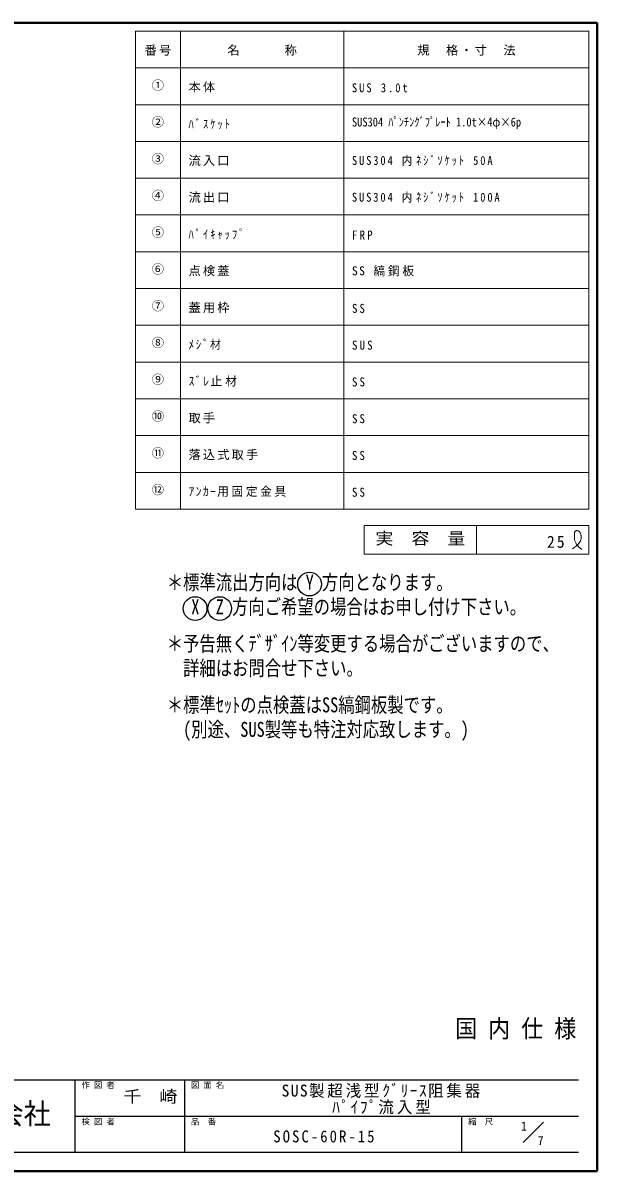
# Model space of a CAD drawing. Units: millimetres at full size, sheet at 1:7; details may follow other scales. Extents: x -1487 to 1348, y -983 to 984.
# Drawn here: x 364 to 1348, y -983 to 984 of the extents above; entities that cross this region are included whole.
import ezdxf
from ezdxf.enums import TextEntityAlignment as Align

# ---------------------------------------------------------------- set-up
doc = ezdxf.new("R2010")
doc.units = ezdxf.units.MM
doc.header["$LTSCALE"] = 7
doc.layers.add('0-A', color=4, linetype='Continuous', lineweight=9)
doc.styles.add('ＭＳ ゴシック', font='')
doc.styles.get('ＭＳ ゴシック').set_extended_font_data('MS Gothic')

msp = doc.modelspace()

# ---------------------------------------------------------------- linework, layer by layer
at = {"layer": '0-A', "color": 1, "lineweight": 40}
for p, q in [((1347.643, 983.513), (-1487.357, 983.513)), ((1347.643, -983.487), (1347.643, 983.513)), ((1347.643, -983.487), (-1487.357, -983.487))]:
    msp.add_line(p, q, dxfattribs=at)
at = {"layer": '0-A', "color": 3, "lineweight": 18}
for p, q in [((1333.643, 969.513), (556.643, 969.513)), ((556.643, 150.513), (556.643, 969.513)), ((633.643, 150.513), (633.643, 969.513)), ((913.643, 150.513), (913.643, 969.513)), ((1333.643, 150.513), (1333.643, 969.513)), ((1333.643, 906.513), (556.643, 906.513)), ((1333.643, 843.513), (556.643, 843.513)), ((1333.643, 780.513), (556.643, 780.513)), ((1333.643, 717.513), (556.643, 717.513)), ((1333.643, 654.513), (556.643, 654.513)), ((1333.643, 591.513), (556.643, 591.513)), ((1333.643, 528.513), (556.643, 528.513)), ((1333.643, 465.513), (556.643, 465.513)), ((1333.643, 402.513), (556.643, 402.513)), ((1333.643, 339.513), (556.643, 339.513)), ((1333.643, 276.513), (556.643, 276.513)), ((1333.643, 213.513), (556.643, 213.513)), ((1333.643, 150.513), (556.643, 150.513)), ((948.643, 122.513), (1333.643, 122.513)), ((948.643, 73.513), (948.643, 122.513)), ((1141.143, 73.513), (1141.143, 122.513)), ((1333.643, 122.513), (1333.643, 73.513)), ((948.643, 73.513), (1333.643, 73.513))]:
    msp.add_line(p, q, dxfattribs=at)
at = {"layer": '0-A', "color": 6, "lineweight": 25}
for p, q in [((-69.857, -826.987), (1316.143, -826.987)), ((453.643, -951.987), (453.643, -826.987)), ((641.143, -951.987), (641.143, -826.987)), ((453.643, -889.487), (1316.143, -889.487)), ((1116.143, -951.987), (1116.143, -889.487)), ((1316.143, -951.987), (-69.857, -951.987))]:
    msp.add_line(p, q, dxfattribs=at)
at = {"layer": '0-A', "color": 7, "lineweight": 18}
msp.add_line((1220.787, -934.842), (1256.143, -899.487), dxfattribs=at)
at = {"layer": '0-A'}
for points in [[(1305.386, 82.597), (1306.126, 83.096), (1307.398, 83.961), (1308.663, 84.842), (1309.916, 85.748), (1311.154, 86.687), (1312.372, 87.671), (1313.067, 88.266), (1313.893, 89.009), (1315.266, 90.358), (1316.545, 91.791), (1317.696, 93.307), (1318.685, 94.905), (1319.477, 96.583), (1319.833, 97.592), (1320.029, 98.296), (1320.278, 99.536), (1320.422, 100.803), (1320.47, 102.089), (1320.428, 103.389), (1320.305, 104.696), (1320.199, 105.455), (1320.085, 106.125), (1319.837, 107.269), (1319.51, 108.383), (1319.089, 109.449), (1318.558, 110.45), (1317.901, 111.368), (1317.456, 111.855), (1317.148, 112.146), (1316.573, 112.603), (1315.949, 112.997), (1315.285, 113.313), (1314.586, 113.54), (1313.862, 113.664), (1313.433, 113.684), (1313.063, 113.669), (1312.427, 113.577), (1311.806, 113.405), (1311.217, 113.159)], [(1311.217, 113.159), (1310.676, 112.844), (1310.199, 112.467), (1309.958, 112.221), (1309.629, 111.784), (1309.224, 110.933), (1308.988, 109.983), (1308.877, 108.962), (1308.848, 107.896), (1308.856, 106.812), (1308.861, 106.187), (1308.853, 105.341), (1308.812, 103.918), (1308.764, 102.532), (1308.743, 101.177), (1308.781, 99.846), (1308.912, 98.532), (1309.044, 97.775), (1309.2, 97.107), (1309.551, 95.963), (1309.996, 94.834), (1310.52, 93.727), (1311.112, 92.646), (1311.758, 91.598), (1312.153, 91.009), (1312.457, 90.575), (1312.995, 89.842), (1313.548, 89.127), (1314.115, 88.422), (1314.694, 87.724), (1315.282, 87.026), (1315.627, 86.62), (1315.996, 86.186), (1316.644, 85.442), (1317.312, 84.72), (1318.011, 84.038), (1318.749, 83.415), (1319.534, 82.87), (1320.016, 82.597), (1320.228, 82.49)], [(1320.228, 82.49), (1320.602, 82.321), (1320.984, 82.166), (1321.373, 82.023), (1321.766, 81.887), (1322.163, 81.757), (1322.393, 81.682)]]:
    msp.add_lwpolyline(points, dxfattribs=at)
at = {"layer": '0-A', "color": 5, "lineweight": 25}
for centre in [(854.959, 22.18), (658.959, -19.82), (700.959, -19.82)]:
    msp.add_circle(centre, 20.3, dxfattribs=at)

# ---------------------------------------------------------------- texts
at = {"layer": '0-A', "color": 7, "style": 'ＭＳ ゴシック'}
for s, height, p in [('①', 15.4, (584.643, 864.513)), ('②', 15.4, (584.643, 801.513)), ('③', 15.4, (584.643, 738.513)), ('④', 15.4, (584.643, 675.513)), ('⑤', 15.4, (584.643, 612.513)), ('⑥', 15.4, (584.643, 549.513)), ('⑦', 15.4, (584.643, 486.513)), ('⑧', 15.4, (584.643, 423.513)), ('⑨', 15.4, (584.643, 360.513)), ('⑩', 15.4, (584.643, 297.513)), ('⑪', 15.4, (584.643, 234.513)), ('⑫', 15.4, (584.643, 171.513)), ('作 図 者', 10.26, (464.143, -844.487)), ('図 面 名', 10.26, (651.643, -844.487)), ('検 図 者', 10.26, (464.143, -906.987)), ('品\u3000番', 10.26, (651.643, -906.987)), ('縮\u3000尺', 10.26, (1126.643, -906.987)), ('1', 15.4, (1217.231, -918.753)), ('7', 15.4, (1245.735, -943.519))]:
    msp.add_text(s, height=height, dxfattribs=at).set_placement(p, align=Align.BOTTOM_LEFT)
for s, height, width, p in [('SUS304 ﾊﾟﾝﾁﾝｸﾞﾌﾟﾚｰﾄ 1.0t×4φ×6p', 15.4, 0.85, (927.643, 801.513)), ('実\u3000容\u3000量', 20.53, 1.1, (967.893, 84.013)), ('＊標準流出方向は Y 方向となります。', 25.66, 0.8, (610.309, 4.68)), (' X  Z 方向ご希望の場合はお申し付け下さい。', 25.66, 0.8, (638.309, -37.32)), ('＊予告無くﾃﾞｻﾞｲﾝ等変更する場合がございますので、', 25.66, 0.8, (610.309, -100.32)), ('詳細はお問合せ下さい。', 25.66, 0.8, (638.309, -142.32)), ('＊標準ｾｯﾄの点検蓋はSS縞鋼板製です。', 25.66, 0.8, (610.309, -205.32)), ('(別途、SUS製等も特注対応致します。)', 25.66, 0.8, (638.309, -247.32)), ('国 内 仕 様', 30.79, 0.9, (1104.393, -763.987)), ('千\u3000崎', 20.53, 1.1, (536.143, -872.237)), ('工業株式会社', 35.92, 0.95, (132.393, -913.987))]:
    msp.add_text(s, height=height, dxfattribs=dict(at, width=width)).set_placement(p, align=Align.BOTTOM_LEFT)
at = {"layer": '0-A', "color": 7, "attachment_point": 7, "style": 'ＭＳ ゴシック'}
for s, insert, char_height in [('\\T1.17;番号', (572.393, 927.513), 15.4), ('\\T1.17;名\u3000\u3000\u3000称', (714.143, 927.513), 15.4), ('\\T1.17;規\u3000格・寸\u3000法', (1039.643, 927.513), 15.4), ('\\T1.17;本体', (647.643, 864.513), 15.4), ('\\T1.39;\\W0.85;SUS\\~3.0t', (927.643, 864.513), 15.4), ('\\T1.39;\\W0.85;ﾊﾞｽｹｯﾄ', (647.643, 801.513), 15.4), ('\\T1.17;流入口', (647.643, 738.513), 15.4), ('\\T1.37;\\W0.85;SUS304\\~内ﾈｼﾞｿｹｯﾄ\\~50A', (927.643, 738.513), 15.4), ('\\T1.17;流出口', (647.643, 675.513), 15.4), ('\\T1.37;\\W0.85;SUS304\\~内ﾈｼﾞｿｹｯﾄ\\~100A', (927.643, 675.513), 15.4), ('\\T1.39;\\W0.85;ﾊﾟｲｷｬｯﾌﾟ', (647.643, 612.513), 15.4), ('\\T1.38;\\W0.9;FRP', (927.643, 612.513), 15.4), ('\\T1.17;点検蓋', (647.643, 549.513), 15.4), ('\\T1.24;\\W0.95;SS\\~縞鋼板', (927.643, 549.513), 15.4), ('\\T1.17;蓋用枠', (647.643, 486.513), 15.4), ('\\T1.36;\\W0.9;SS', (927.643, 486.513), 15.4), ('\\T1.3;\\W0.9;ﾒｼﾞ材', (647.643, 423.513), 15.4), ('\\T1.38;\\W0.9;SUS', (927.643, 423.513), 15.4), ('\\T1.26;\\W0.95;ｽﾞﾚ止材', (647.643, 360.513), 15.4), ('\\T1.36;\\W0.9;SS', (927.643, 360.513), 15.4), ('\\T1.17;取手', (647.643, 297.513), 15.4), ('\\T1.36;\\W0.9;SS', (927.643, 297.513), 15.4), ('\\T1.17;落込式取手', (647.643, 234.513), 15.4), ('\\T1.36;\\W0.9;SS', (927.643, 234.513), 15.4), ('\\T1.23;\\W0.95;ｱﾝｶｰ用固定金具', (647.643, 171.513), 15.4), ('\\T1.36;\\W0.9;SS', (927.643, 171.513), 15.4), ('\\T1.27;\\W0.95;25', (1261.893, 84.013), 20.53), ('\\T1.18;\\W0.95;SUS製超浅型ｸﾞﾘｰｽ阻集器', (807.143, -858.237), 20.53), ('\\T1.19;\\W0.95;ﾊﾟｲﾌﾟ流入型', (893.768, -886.237), 20.53), ('\\T1.28;\\W0.9;SOSC-60R-15', (792.893, -934.737), 20.53)]:
    msp.add_mtext(s, dxfattribs=dict(at, insert=insert, char_height=char_height))

doc.saveas('drawing.dxf')
